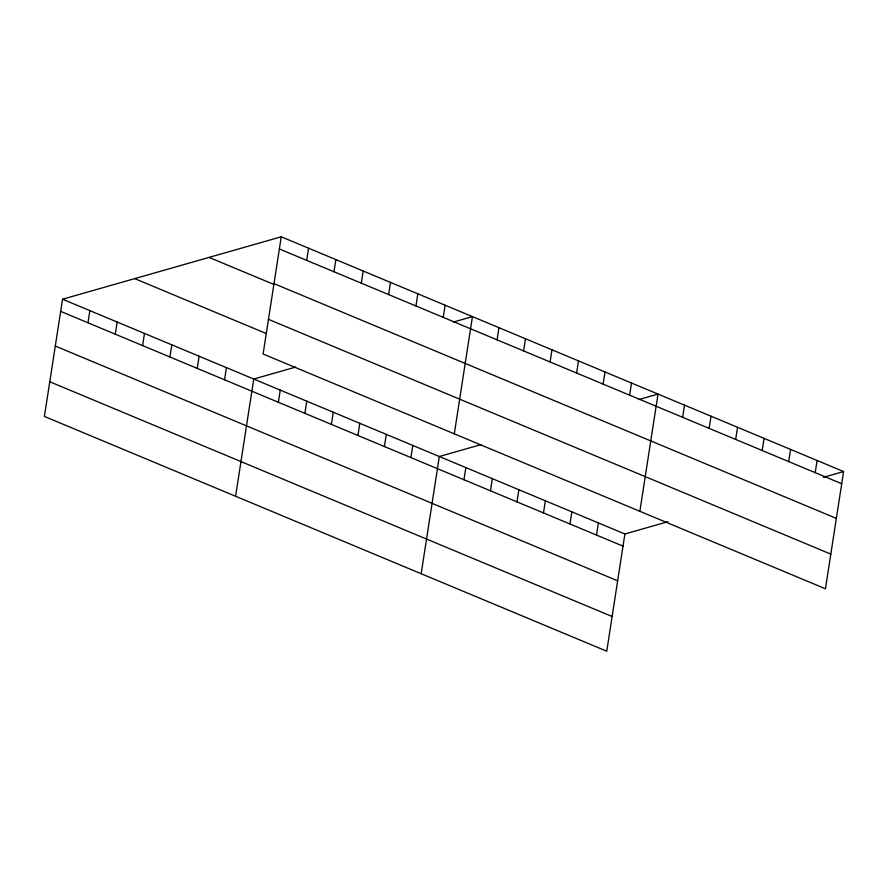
<?xml version="1.0" encoding="UTF-8"?>
<svg xmlns="http://www.w3.org/2000/svg" width="888" height="888" viewBox="0 0 888 888"><rect width="100%" height="100%" fill="white"/><g stroke="black" fill="none" stroke-linecap="round" stroke-linejoin="round"><path stroke-width="1.33" d="M281.241 236.796L263.103 354.012L825.452 588.777L843.6 471.561L281.241 236.796L62.549 299.223L44.4 416.439L606.759 651.204L624.897 533.988L667.954 521.7M87.979 322.777L89.866 310.622M115.296 334.177L117.172 322.022M142.613 345.576L144.489 333.422M169.919 356.987L171.806 344.833M197.236 368.387L199.123 356.232M224.553 379.786L226.429 367.632M235.598 496.259L253.746 379.043L295.526 367.11M278.377 402.264L280.264 390.11M306.682 260.351L308.558 248.196M304.884 413.331L306.771 401.176M333.988 271.761L335.875 259.607M331.402 424.397L333.278 412.243M361.305 283.161L363.192 271.007M357.908 435.464L359.795 423.31M388.622 294.561L390.498 282.406M384.426 446.531L386.302 434.376M415.939 305.96L417.815 293.806M410.933 457.598L412.809 445.443M443.245 317.371L445.132 305.217M421.178 573.737L439.327 456.51L481.107 444.588M454.301 433.832L472.449 316.616L453.457 322.033M463.958 479.731L465.834 467.576M497.08 339.838L498.956 327.683M490.465 490.798L492.352 478.643M523.587 350.904L525.463 338.75M516.971 501.864L518.858 489.71M550.094 361.971L551.981 349.817M543.489 512.931L545.365 500.776M576.612 373.038L578.488 360.883M569.996 523.998L571.883 511.843M603.119 384.104L605.005 371.95M596.514 535.076L598.39 522.921M629.625 395.171L631.512 383.017M639.871 511.31L658.019 394.083L639.027 399.511M682.65 417.316L684.537 405.161M709.168 428.382L711.044 416.228M735.675 439.449L737.551 427.295M762.182 450.516L764.069 438.361M788.699 461.582L790.575 449.428M815.206 472.649L817.093 460.495M823.343 477.344L843.6 471.561M279.365 248.951L841.713 483.716M273.992 283.627L836.352 518.392M209.08 257.398L273.637 284.349M268.465 319.347L830.824 554.112M134.721 278.621L266.322 333.555M62.549 299.223L624.897 533.988M60.662 311.377L623.021 546.142M55.3 346.043L617.648 580.808M49.772 381.762L612.121 616.527"/></g></svg>
